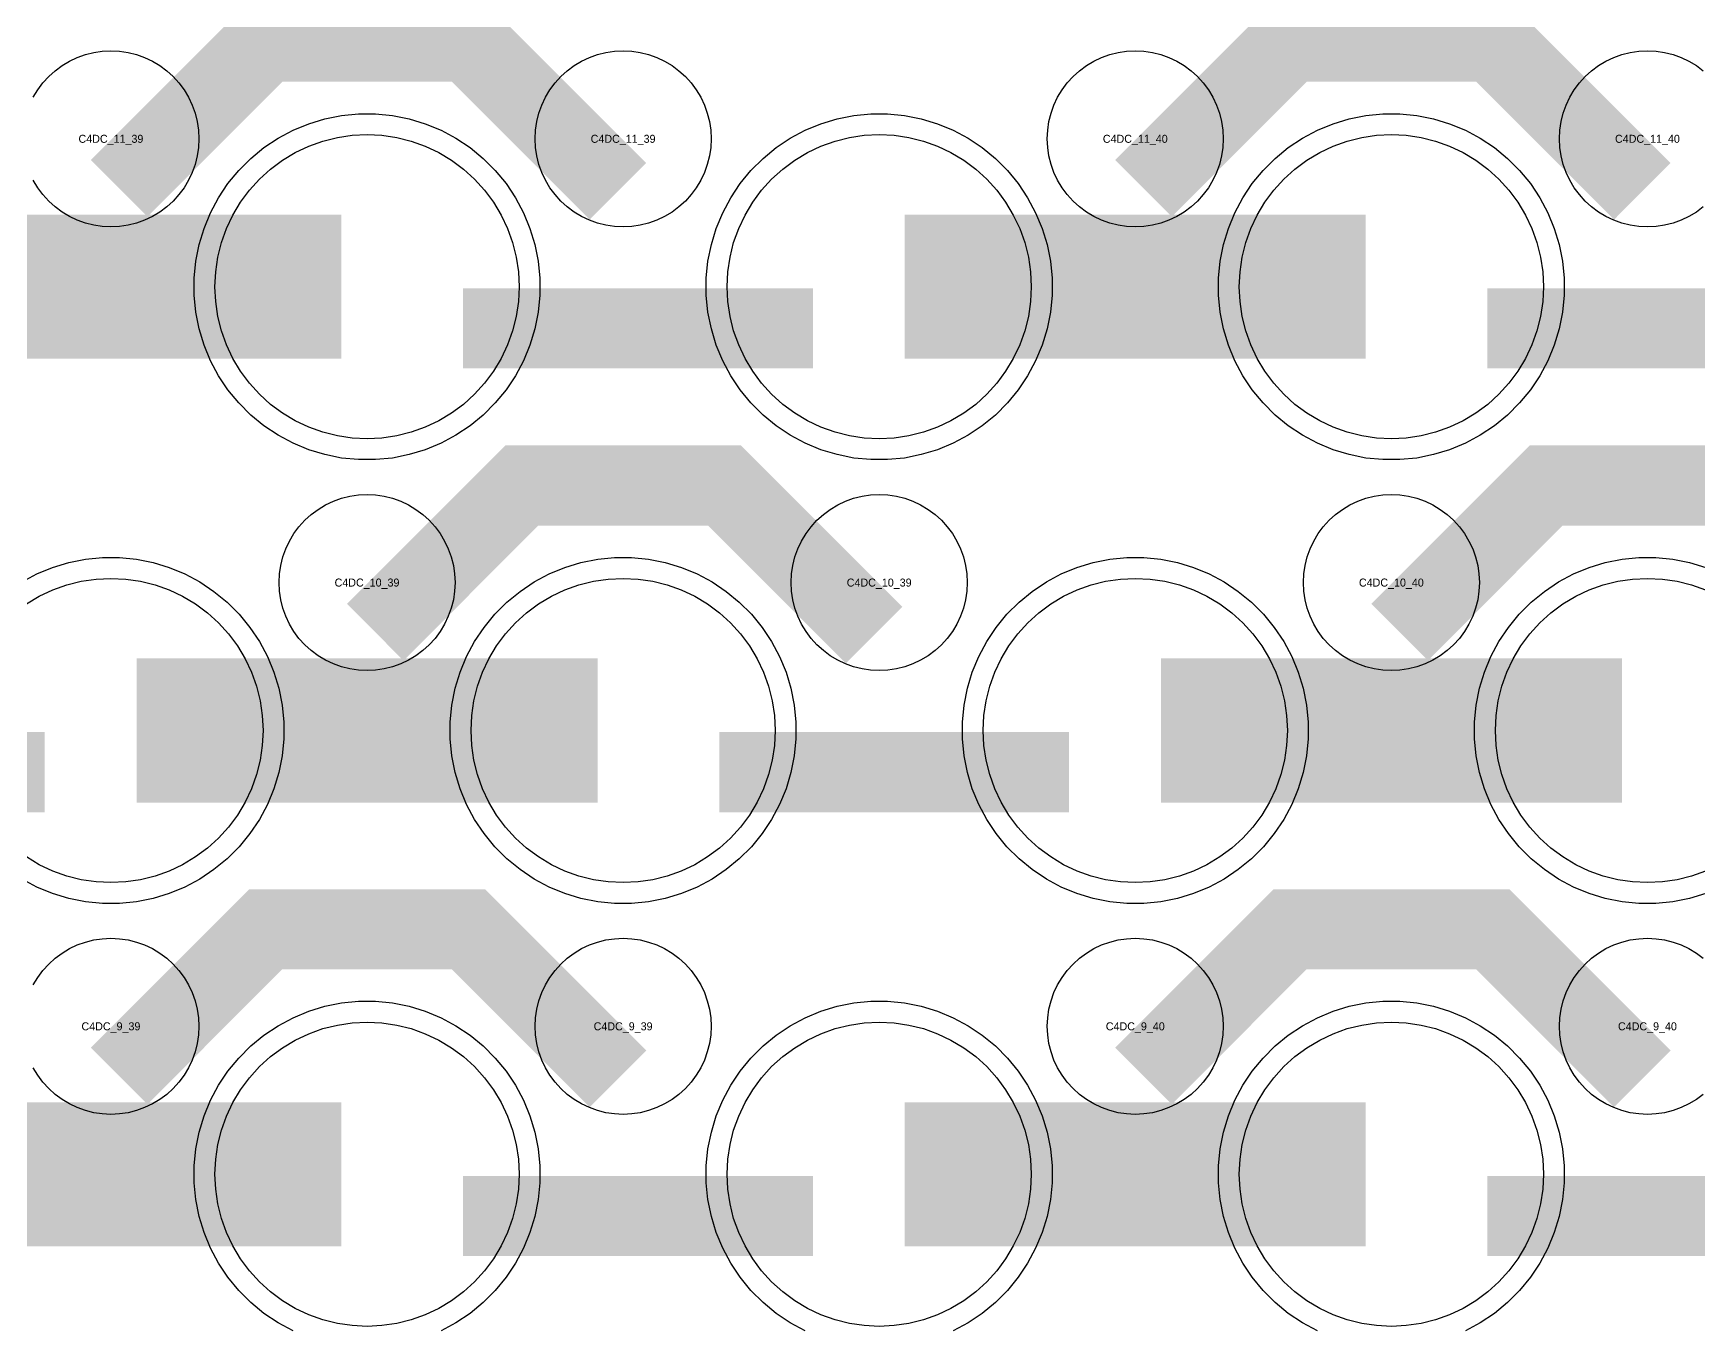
# Model space of a CAD drawing. Extents: x -11880 to 11880, y -14992 to 14992.
# Drawn here: x 456 to 976, y -13641 to -13236 of the extents above; entities that cross this region are included whole.
import ezdxf
from ezdxf.enums import TextEntityAlignment as Align

# ---------------------------------------------------------------- set-up
doc = ezdxf.new("R2010")
doc.units = 0
doc.header["$MEASUREMENT"] = 0
for name, color, linetype in [('GDS_775_DT_237', 138, 'CONTINUOUS'), ('RDL1_FS', 34, 'CONTINUOUS'), ('RDL_BS', 160, 'CONTINUOUS')]:
    doc.layers.add(name, color=color, linetype=linetype)

msp = doc.modelspace()

# ---------------------------------------------------------------- linework, layer by layer
at = {"layer": 'RDL1_FS'}
for points in [[(560, -13362.869), (555.343, -13362.64), (550.732, -13361.956), (546.209, -13360.824), (541.819, -13359.252), (537.605, -13357.26), (533.605, -13354.862), (529.86, -13352.084), (526.406, -13348.954), (523.276, -13345.5), (520.498, -13341.755), (518.1, -13337.755), (516.108, -13333.541), (514.536, -13329.151), (513.404, -13324.628), (512.72, -13320.017), (512.491, -13315.36), (512.72, -13310.703), (513.404, -13306.092), (514.536, -13301.569), (516.108, -13297.179), (518.1, -13292.965), (520.498, -13288.965), (523.276, -13285.22), (526.406, -13281.766), (529.86, -13278.636), (533.605, -13275.858), (537.605, -13273.46), (541.819, -13271.468), (546.209, -13269.896), (550.732, -13268.764), (555.343, -13268.08), (560, -13267.851), (564.657, -13268.08), (569.268, -13268.764), (573.791, -13269.896), (578.181, -13271.468), (582.395, -13273.46), (586.395, -13275.858), (590.14, -13278.636), (593.594, -13281.766), (596.724, -13285.22), (599.502, -13288.965), (601.9, -13292.965), (603.892, -13297.179), (605.464, -13301.569), (606.596, -13306.092), (607.28, -13310.703), (607.509, -13315.36), (607.28, -13320.017), (606.596, -13324.628), (605.464, -13329.151), (603.892, -13333.541), (601.9, -13337.755), (599.502, -13341.755), (596.724, -13345.5), (593.594, -13348.954), (590.14, -13352.084), (586.395, -13354.862), (582.395, -13357.26), (578.181, -13359.252), (573.791, -13360.824), (569.268, -13361.956), (564.657, -13362.64)], [(720, -13362.869), (715.343, -13362.64), (710.732, -13361.956), (706.209, -13360.824), (701.819, -13359.252), (697.605, -13357.26), (693.605, -13354.862), (689.86, -13352.084), (686.406, -13348.954), (683.276, -13345.5), (680.498, -13341.755), (678.1, -13337.755), (676.108, -13333.541), (674.536, -13329.151), (673.404, -13324.628), (672.72, -13320.017), (672.491, -13315.36), (672.72, -13310.703), (673.404, -13306.092), (674.536, -13301.569), (676.108, -13297.179), (678.1, -13292.965), (680.498, -13288.965), (683.276, -13285.22), (686.406, -13281.766), (689.86, -13278.636), (693.605, -13275.858), (697.605, -13273.46), (701.819, -13271.468), (706.209, -13269.896), (710.732, -13268.764), (715.343, -13268.08), (720, -13267.851), (724.657, -13268.08), (729.268, -13268.764), (733.791, -13269.896), (738.181, -13271.468), (742.395, -13273.46), (746.395, -13275.858), (750.14, -13278.636), (753.594, -13281.766), (756.724, -13285.22), (759.502, -13288.965), (761.9, -13292.965), (763.892, -13297.179), (765.464, -13301.569), (766.596, -13306.092), (767.28, -13310.703), (767.509, -13315.36), (767.28, -13320.017), (766.596, -13324.628), (765.464, -13329.151), (763.892, -13333.541), (761.9, -13337.755), (759.502, -13341.755), (756.724, -13345.5), (753.594, -13348.954), (750.14, -13352.084), (746.395, -13354.862), (742.395, -13357.26), (738.181, -13359.252), (733.791, -13360.824), (729.268, -13361.956), (724.657, -13362.64)], [(880, -13362.869), (875.343, -13362.64), (870.732, -13361.956), (866.209, -13360.824), (861.819, -13359.252), (857.605, -13357.26), (853.605, -13354.862), (849.86, -13352.084), (846.406, -13348.954), (843.276, -13345.5), (840.498, -13341.755), (838.1, -13337.755), (836.108, -13333.541), (834.536, -13329.151), (833.404, -13324.628), (832.72, -13320.017), (832.491, -13315.36), (832.72, -13310.703), (833.404, -13306.092), (834.536, -13301.569), (836.108, -13297.179), (838.1, -13292.965), (840.498, -13288.965), (843.276, -13285.22), (846.406, -13281.766), (849.86, -13278.636), (853.605, -13275.858), (857.605, -13273.46), (861.819, -13271.468), (866.209, -13269.896), (870.732, -13268.764), (875.343, -13268.08), (880, -13267.851), (884.657, -13268.08), (889.268, -13268.764), (893.791, -13269.896), (898.181, -13271.468), (902.395, -13273.46), (906.395, -13275.858), (910.14, -13278.636), (913.594, -13281.766), (916.724, -13285.22), (919.502, -13288.965), (921.9, -13292.965), (923.892, -13297.179), (925.464, -13301.569), (926.596, -13306.092), (927.28, -13310.703), (927.509, -13315.36), (927.28, -13320.017), (926.596, -13324.628), (925.464, -13329.151), (923.892, -13333.541), (921.9, -13337.755), (919.502, -13341.755), (916.724, -13345.5), (913.594, -13348.954), (910.14, -13352.084), (906.395, -13354.862), (902.395, -13357.26), (898.181, -13359.252), (893.791, -13360.824), (889.268, -13361.956), (884.657, -13362.64)], [(640, -13501.434), (635.343, -13501.205), (630.732, -13500.521), (626.209, -13499.389), (621.819, -13497.817), (617.605, -13495.825), (613.605, -13493.427), (609.86, -13490.649), (606.406, -13487.519), (603.276, -13484.065), (600.498, -13480.32), (598.1, -13476.32), (596.108, -13472.106), (594.536, -13467.716), (593.404, -13463.193), (592.72, -13458.582), (592.491, -13453.925), (592.72, -13449.268), (593.404, -13444.657), (594.536, -13440.134), (596.108, -13435.744), (598.1, -13431.53), (600.498, -13427.53), (603.276, -13423.785), (606.406, -13420.331), (609.86, -13417.201), (613.605, -13414.423), (617.605, -13412.025), (621.819, -13410.033), (626.209, -13408.461), (630.732, -13407.329), (635.343, -13406.645), (640, -13406.416), (644.657, -13406.645), (649.268, -13407.329), (653.791, -13408.461), (658.181, -13410.033), (662.395, -13412.025), (666.395, -13414.423), (670.14, -13417.201), (673.594, -13420.331), (676.724, -13423.785), (679.502, -13427.53), (681.9, -13431.53), (683.892, -13435.744), (685.464, -13440.134), (686.596, -13444.657), (687.28, -13449.268), (687.509, -13453.925), (687.28, -13458.582), (686.596, -13463.193), (685.464, -13467.716), (683.892, -13472.106), (681.9, -13476.32), (679.502, -13480.32), (676.724, -13484.065), (673.594, -13487.519), (670.14, -13490.649), (666.395, -13493.427), (662.395, -13495.825), (658.181, -13497.817), (653.791, -13499.389), (649.268, -13500.521), (644.657, -13501.205)], [(800, -13501.434), (795.343, -13501.205), (790.732, -13500.521), (786.209, -13499.389), (781.819, -13497.817), (777.605, -13495.825), (773.605, -13493.427), (769.86, -13490.649), (766.406, -13487.519), (763.276, -13484.065), (760.498, -13480.32), (758.1, -13476.32), (756.108, -13472.106), (754.536, -13467.716), (753.404, -13463.193), (752.72, -13458.582), (752.491, -13453.925), (752.72, -13449.268), (753.404, -13444.657), (754.536, -13440.134), (756.108, -13435.744), (758.1, -13431.53), (760.498, -13427.53), (763.276, -13423.785), (766.406, -13420.331), (769.86, -13417.201), (773.605, -13414.423), (777.605, -13412.025), (781.819, -13410.033), (786.209, -13408.461), (790.732, -13407.329), (795.343, -13406.645), (800, -13406.416), (804.657, -13406.645), (809.268, -13407.329), (813.791, -13408.461), (818.181, -13410.033), (822.395, -13412.025), (826.395, -13414.423), (830.14, -13417.201), (833.594, -13420.331), (836.724, -13423.785), (839.502, -13427.53), (841.9, -13431.53), (843.892, -13435.744), (845.464, -13440.134), (846.596, -13444.657), (847.28, -13449.268), (847.509, -13453.925), (847.28, -13458.582), (846.596, -13463.193), (845.464, -13467.716), (843.892, -13472.106), (841.9, -13476.32), (839.502, -13480.32), (836.724, -13484.065), (833.594, -13487.519), (830.14, -13490.649), (826.395, -13493.427), (822.395, -13495.825), (818.181, -13497.817), (813.791, -13499.389), (809.268, -13500.521), (804.657, -13501.205)]]:
    msp.add_lwpolyline(points, close=True, dxfattribs=at)
for points in [[(408.002, -13315.36, 45, 45, 0), (480.002, -13315.36, 45, 45, 0)], [(480.002, -13315.36, 45, 45, 0), (552.002, -13315.36, 45, 45, 0)], [(728.002, -13315.36, 45, 45, 0), (800.002, -13315.36, 45, 45, 0)], [(800.002, -13315.36, 45, 45, 0), (872.002, -13315.36, 45, 45, 0)], [(488.002, -13453.925, 45, 45, 0), (560.002, -13453.925, 45, 45, 0)], [(560.002, -13453.925, 45, 45, 0), (632.002, -13453.925, 45, 45, 0)], [(808.002, -13453.925, 45, 45, 0), (880.002, -13453.925, 45, 45, 0)], [(880.002, -13453.925, 45, 45, 0), (952.002, -13453.925, 45, 45, 0)]]:
    msp.add_lwpolyline(points, format="xyseb", dxfattribs=at)
for points in [[(453.605, -13414.423), (457.605, -13412.025), (461.819, -13410.033), (466.209, -13408.461), (470.732, -13407.329), (475.343, -13406.645), (480, -13406.416), (484.657, -13406.645), (489.268, -13407.329), (493.791, -13408.461), (498.181, -13410.033), (502.395, -13412.025), (506.395, -13414.423), (510.14, -13417.201), (513.594, -13420.331), (516.724, -13423.785), (519.502, -13427.53), (521.9, -13431.53), (523.892, -13435.744), (525.464, -13440.134), (526.596, -13444.657), (527.28, -13449.268), (527.509, -13453.925), (527.28, -13458.582), (526.596, -13463.193), (525.464, -13467.716), (523.892, -13472.106), (521.9, -13476.32), (519.502, -13480.32), (516.724, -13484.065), (513.594, -13487.519), (510.14, -13490.649), (506.395, -13493.427), (502.395, -13495.825), (498.181, -13497.817), (493.791, -13499.389), (489.268, -13500.521), (484.657, -13501.205), (480, -13501.434), (475.343, -13501.205), (470.732, -13500.521), (466.209, -13499.389), (461.819, -13497.817), (457.605, -13495.825), (453.605, -13493.427)], [(978.181, -13497.817), (973.791, -13499.389), (969.268, -13500.521), (964.657, -13501.205), (960, -13501.434), (955.343, -13501.205), (950.732, -13500.521), (946.209, -13499.389), (941.819, -13497.817), (937.605, -13495.825), (933.605, -13493.427), (929.86, -13490.649), (926.406, -13487.519), (923.276, -13484.065), (920.498, -13480.32), (918.1, -13476.32), (916.108, -13472.106), (914.536, -13467.716), (913.404, -13463.193), (912.72, -13458.582), (912.491, -13453.925), (912.72, -13449.268), (913.404, -13444.657), (914.536, -13440.134), (916.108, -13435.744), (918.1, -13431.53), (920.498, -13427.53), (923.276, -13423.785), (926.406, -13420.331), (929.86, -13417.201), (933.605, -13414.423), (937.605, -13412.025), (941.819, -13410.033), (946.209, -13408.461), (950.732, -13407.329), (955.343, -13406.645), (960, -13406.416), (964.657, -13406.645), (969.268, -13407.329), (973.791, -13408.461), (978.181, -13410.033)]]:
    msp.add_lwpolyline(points, dxfattribs=at)
at = {"layer": 'RDL1_FS', "color": 241, "true_color": 0xf7abae}
for points in [[(560, -13639.994), (555.343, -13639.765), (550.732, -13639.081), (546.209, -13637.949), (541.819, -13636.377), (537.605, -13634.385), (533.605, -13631.987), (529.86, -13629.209), (526.406, -13626.079), (523.276, -13622.625), (520.498, -13618.88), (518.1, -13614.88), (516.108, -13610.666), (514.536, -13606.276), (513.404, -13601.753), (512.72, -13597.142), (512.491, -13592.485), (512.72, -13587.828), (513.404, -13583.217), (514.536, -13578.694), (516.108, -13574.304), (518.1, -13570.09), (520.498, -13566.09), (523.276, -13562.345), (526.406, -13558.891), (529.86, -13555.761), (533.605, -13552.983), (537.605, -13550.585), (541.819, -13548.593), (546.209, -13547.021), (550.732, -13545.889), (555.343, -13545.205), (560, -13544.976), (564.657, -13545.205), (569.268, -13545.889), (573.791, -13547.021), (578.181, -13548.593), (582.395, -13550.585), (586.395, -13552.983), (590.14, -13555.761), (593.594, -13558.891), (596.724, -13562.345), (599.502, -13566.09), (601.9, -13570.09), (603.892, -13574.304), (605.464, -13578.694), (606.596, -13583.217), (607.28, -13587.828), (607.509, -13592.485), (607.28, -13597.142), (606.596, -13601.753), (605.464, -13606.276), (603.892, -13610.666), (601.9, -13614.88), (599.502, -13618.88), (596.724, -13622.625), (593.594, -13626.079), (590.14, -13629.209), (586.395, -13631.987), (582.395, -13634.385), (578.181, -13636.377), (573.791, -13637.949), (569.268, -13639.081), (564.657, -13639.765)], [(720, -13639.994), (715.343, -13639.765), (710.732, -13639.081), (706.209, -13637.949), (701.819, -13636.377), (697.605, -13634.385), (693.605, -13631.987), (689.86, -13629.209), (686.406, -13626.079), (683.276, -13622.625), (680.498, -13618.88), (678.1, -13614.88), (676.108, -13610.666), (674.536, -13606.276), (673.404, -13601.753), (672.72, -13597.142), (672.491, -13592.485), (672.72, -13587.828), (673.404, -13583.217), (674.536, -13578.694), (676.108, -13574.304), (678.1, -13570.09), (680.498, -13566.09), (683.276, -13562.345), (686.406, -13558.891), (689.86, -13555.761), (693.605, -13552.983), (697.605, -13550.585), (701.819, -13548.593), (706.209, -13547.021), (710.732, -13545.889), (715.343, -13545.205), (720, -13544.976), (724.657, -13545.205), (729.268, -13545.889), (733.791, -13547.021), (738.181, -13548.593), (742.395, -13550.585), (746.395, -13552.983), (750.14, -13555.761), (753.594, -13558.891), (756.724, -13562.345), (759.502, -13566.09), (761.9, -13570.09), (763.892, -13574.304), (765.464, -13578.694), (766.596, -13583.217), (767.28, -13587.828), (767.509, -13592.485), (767.28, -13597.142), (766.596, -13601.753), (765.464, -13606.276), (763.892, -13610.666), (761.9, -13614.88), (759.502, -13618.88), (756.724, -13622.625), (753.594, -13626.079), (750.14, -13629.209), (746.395, -13631.987), (742.395, -13634.385), (738.181, -13636.377), (733.791, -13637.949), (729.268, -13639.081), (724.657, -13639.765)], [(880, -13639.994), (875.343, -13639.765), (870.732, -13639.081), (866.209, -13637.949), (861.819, -13636.377), (857.605, -13634.385), (853.605, -13631.987), (849.86, -13629.209), (846.406, -13626.079), (843.276, -13622.625), (840.498, -13618.88), (838.1, -13614.88), (836.108, -13610.666), (834.536, -13606.276), (833.404, -13601.753), (832.72, -13597.142), (832.491, -13592.485), (832.72, -13587.828), (833.404, -13583.217), (834.536, -13578.694), (836.108, -13574.304), (838.1, -13570.09), (840.498, -13566.09), (843.276, -13562.345), (846.406, -13558.891), (849.86, -13555.761), (853.605, -13552.983), (857.605, -13550.585), (861.819, -13548.593), (866.209, -13547.021), (870.732, -13545.889), (875.343, -13545.205), (880, -13544.976), (884.657, -13545.205), (889.268, -13545.889), (893.791, -13547.021), (898.181, -13548.593), (902.395, -13550.585), (906.395, -13552.983), (910.14, -13555.761), (913.594, -13558.891), (916.724, -13562.345), (919.502, -13566.09), (921.9, -13570.09), (923.892, -13574.304), (925.464, -13578.694), (926.596, -13583.217), (927.28, -13587.828), (927.509, -13592.485), (927.28, -13597.142), (926.596, -13601.753), (925.464, -13606.276), (923.892, -13610.666), (921.9, -13614.88), (919.502, -13618.88), (916.724, -13622.625), (913.594, -13626.079), (910.14, -13629.209), (906.395, -13631.987), (902.395, -13634.385), (898.181, -13636.377), (893.791, -13637.949), (889.268, -13639.081), (884.657, -13639.765)]]:
    msp.add_lwpolyline(points, close=True, dxfattribs=at)
for points in [[(408.002, -13592.485, 45, 45, 0), (480.002, -13592.485, 45, 45, 0)], [(480.002, -13592.485, 45, 45, 0), (552.002, -13592.485, 45, 45, 0)], [(728.002, -13592.485, 45, 45, 0), (800.002, -13592.485, 45, 45, 0)], [(800.002, -13592.485, 45, 45, 0), (872.002, -13592.485, 45, 45, 0)]]:
    msp.add_lwpolyline(points, format="xyseb", dxfattribs=at)
at = {"layer": 'RDL_BS'}
for points in [[(482.562, -13284.674, 25, 25, 0), (528.377, -13238.859, 25, 25, 0), (561.93, -13238.859, 25, 25, 0)], [(638.401, -13285.573, 25, 25, 0), (591.687, -13238.859, 25, 25, 0), (561.929, -13238.859, 25, 25, 0)], [(802.562, -13284.674, 25, 25, 0), (848.377, -13238.859, 25, 25, 0), (881.93, -13238.859, 25, 25, 0)], [(958.401, -13285.573, 25, 25, 0), (911.687, -13238.859, 25, 25, 0), (881.929, -13238.859, 25, 25, 0)], [(590.016, -13328.373, 25, 25, 0), (699.281, -13328.373, 25, 25, 0)], [(910.016, -13328.373, 25, 25, 0), (1019.281, -13328.373, 25, 25, 0)], [(562.562, -13423.239, 25, 25, 0), (608.377, -13377.424, 25, 25, 0), (641.93, -13377.424, 25, 25, 0)], [(718.401, -13424.138, 25, 25, 0), (671.687, -13377.424, 25, 25, 0), (641.929, -13377.424, 25, 25, 0)], [(882.562, -13423.239, 25, 25, 0), (928.377, -13377.424, 25, 25, 0), (961.93, -13377.424, 25, 25, 0)], [(1038.401, -13424.138, 25, 25, 0), (991.687, -13377.424, 25, 25, 0), (961.929, -13377.424, 25, 25, 0)], [(350.016, -13466.938, 25, 25, 0), (459.281, -13466.938, 25, 25, 0)], [(670.016, -13466.938, 25, 25, 0), (779.281, -13466.938, 25, 25, 0)], [(482.562, -13561.799, 25, 25, 0), (528.377, -13515.984, 25, 25, 0), (561.93, -13515.984, 25, 25, 0)], [(638.401, -13562.698, 25, 25, 0), (591.687, -13515.984, 25, 25, 0), (561.929, -13515.984, 25, 25, 0)], [(802.562, -13561.799, 25, 25, 0), (848.377, -13515.984, 25, 25, 0), (881.93, -13515.984, 25, 25, 0)], [(958.401, -13562.698, 25, 25, 0), (911.687, -13515.984, 25, 25, 0), (881.929, -13515.984, 25, 25, 0)]]:
    msp.add_lwpolyline(points, format="xyseb", dxfattribs=at)
for points in [[(455.75, -13256.216), (457.143, -13253.892), (458.746, -13251.729), (460.558, -13249.73), (462.557, -13247.918), (464.72, -13246.315), (467.044, -13244.922), (469.481, -13243.77), (472.016, -13242.863), (474.635, -13242.206), (477.307, -13241.81), (480, -13241.678), (482.693, -13241.81), (485.365, -13242.206), (487.984, -13242.863), (490.519, -13243.77), (492.956, -13244.922), (495.28, -13246.315), (497.443, -13247.918), (499.442, -13249.73), (501.254, -13251.729), (502.857, -13253.892), (504.25, -13256.216), (505.402, -13258.653), (506.309, -13261.188), (506.966, -13263.807), (507.362, -13266.479), (507.494, -13269.172), (507.362, -13271.865), (506.966, -13274.537), (506.309, -13277.156), (505.402, -13279.691), (504.25, -13282.128), (502.857, -13284.452), (501.254, -13286.615), (499.442, -13288.614), (497.443, -13290.426), (495.28, -13292.029), (492.956, -13293.422), (490.519, -13294.574), (487.984, -13295.481), (485.365, -13296.138), (482.693, -13296.534), (480, -13296.666), (477.307, -13296.534), (474.635, -13296.138), (472.016, -13295.481), (469.481, -13294.574), (467.044, -13293.422), (464.72, -13292.029), (462.557, -13290.426), (460.558, -13288.614), (458.746, -13286.615), (457.143, -13284.452), (455.75, -13282.128)], [(977.443, -13290.426), (975.28, -13292.029), (972.956, -13293.422), (970.519, -13294.574), (967.984, -13295.481), (965.365, -13296.138), (962.693, -13296.534), (960, -13296.666), (957.307, -13296.534), (954.635, -13296.138), (952.016, -13295.481), (949.481, -13294.574), (947.044, -13293.422), (944.72, -13292.029), (942.557, -13290.426), (940.558, -13288.614), (938.746, -13286.615), (937.143, -13284.452), (935.75, -13282.128), (934.598, -13279.691), (933.691, -13277.156), (933.034, -13274.537), (932.638, -13271.865), (932.506, -13269.172), (932.638, -13266.479), (933.034, -13263.807), (933.691, -13261.188), (934.598, -13258.653), (935.75, -13256.216), (937.143, -13253.892), (938.746, -13251.729), (940.558, -13249.73), (942.557, -13247.918), (944.72, -13246.315), (947.044, -13244.922), (949.481, -13243.77), (952.016, -13242.863), (954.635, -13242.206), (957.307, -13241.81), (960, -13241.678), (962.693, -13241.81), (965.365, -13242.206), (967.984, -13242.863), (970.519, -13243.77), (972.956, -13244.922), (975.28, -13246.315), (977.443, -13247.918)], [(452.223, -13407.542), (456.885, -13405.05), (461.795, -13403.019), (466.835, -13401.488), (472.062, -13400.442), (477.356, -13399.925), (482.644, -13399.925), (487.938, -13400.442), (493.165, -13401.488), (498.205, -13403.019), (503.115, -13405.05), (507.777, -13407.542), (512.191, -13410.489), (516.292, -13413.851), (520.074, -13417.633), (523.436, -13421.734), (526.383, -13426.148), (528.875, -13430.81), (530.906, -13435.72), (532.437, -13440.76), (533.483, -13445.987), (534, -13451.281), (534, -13456.569), (533.483, -13461.863), (532.437, -13467.09), (530.906, -13472.13), (528.875, -13477.04), (526.383, -13481.702), (523.436, -13486.116), (520.074, -13490.217), (516.292, -13493.999), (512.191, -13497.361), (507.777, -13500.308), (503.115, -13502.8), (498.205, -13504.831), (493.165, -13506.362), (487.938, -13507.408), (482.644, -13507.925), (477.356, -13507.925), (472.062, -13507.408), (466.835, -13506.362), (461.795, -13504.831), (456.885, -13502.8), (452.223, -13500.308)], [(978.205, -13504.831), (973.165, -13506.362), (967.938, -13507.408), (962.644, -13507.925), (957.356, -13507.925), (952.062, -13507.408), (946.835, -13506.362), (941.795, -13504.831), (936.885, -13502.8), (932.223, -13500.308), (927.809, -13497.361), (923.708, -13493.999), (919.926, -13490.217), (916.564, -13486.116), (913.617, -13481.702), (911.125, -13477.04), (909.094, -13472.13), (907.563, -13467.09), (906.517, -13461.863), (906, -13456.569), (906, -13451.281), (906.517, -13445.987), (907.563, -13440.76), (909.094, -13435.72), (911.125, -13430.81), (913.617, -13426.148), (916.564, -13421.734), (919.926, -13417.633), (923.708, -13413.851), (927.809, -13410.489), (932.223, -13407.542), (936.885, -13405.05), (941.795, -13403.019), (946.835, -13401.488), (952.062, -13400.442), (957.356, -13399.925), (962.644, -13399.925), (967.938, -13400.442), (973.165, -13401.488), (978.205, -13403.019)], [(455.75, -13533.341), (457.143, -13531.017), (458.746, -13528.854), (460.558, -13526.855), (462.557, -13525.043), (464.72, -13523.44), (467.044, -13522.047), (469.481, -13520.895), (472.016, -13519.988), (474.635, -13519.331), (477.307, -13518.935), (480, -13518.803), (482.693, -13518.935), (485.365, -13519.331), (487.984, -13519.988), (490.519, -13520.895), (492.956, -13522.047), (495.28, -13523.44), (497.443, -13525.043), (499.442, -13526.855), (501.254, -13528.854), (502.857, -13531.017), (504.25, -13533.341), (505.402, -13535.778), (506.309, -13538.313), (506.966, -13540.932), (507.362, -13543.604), (507.494, -13546.297), (507.362, -13548.99), (506.966, -13551.662), (506.309, -13554.281), (505.402, -13556.816), (504.25, -13559.253), (502.857, -13561.577), (501.254, -13563.74), (499.442, -13565.739), (497.443, -13567.551), (495.28, -13569.154), (492.956, -13570.547), (490.519, -13571.699), (487.984, -13572.606), (485.365, -13573.263), (482.693, -13573.659), (480, -13573.791), (477.307, -13573.659), (474.635, -13573.263), (472.016, -13572.606), (469.481, -13571.699), (467.044, -13570.547), (464.72, -13569.154), (462.557, -13567.551), (460.558, -13565.739), (458.746, -13563.74), (457.143, -13561.577), (455.75, -13559.253)], [(977.443, -13567.551), (975.28, -13569.154), (972.956, -13570.547), (970.519, -13571.699), (967.984, -13572.606), (965.365, -13573.263), (962.693, -13573.659), (960, -13573.791), (957.307, -13573.659), (954.635, -13573.263), (952.016, -13572.606), (949.481, -13571.699), (947.044, -13570.547), (944.72, -13569.154), (942.557, -13567.551), (940.558, -13565.739), (938.746, -13563.74), (937.143, -13561.577), (935.75, -13559.253), (934.598, -13556.816), (933.691, -13554.281), (933.034, -13551.662), (932.638, -13548.99), (932.506, -13546.297), (932.638, -13543.604), (933.034, -13540.932), (933.691, -13538.313), (934.598, -13535.778), (935.75, -13533.341), (937.143, -13531.017), (938.746, -13528.854), (940.558, -13526.855), (942.557, -13525.043), (944.72, -13523.44), (947.044, -13522.047), (949.481, -13520.895), (952.016, -13519.988), (954.635, -13519.331), (957.307, -13518.935), (960, -13518.803), (962.693, -13518.935), (965.365, -13519.331), (967.984, -13519.988), (970.519, -13520.895), (972.956, -13522.047), (975.28, -13523.44), (977.443, -13525.043)]]:
    msp.add_lwpolyline(points, dxfattribs=at)
for points in [[(640, -13296.666), (637.307, -13296.534), (634.635, -13296.138), (632.016, -13295.481), (629.481, -13294.574), (627.044, -13293.422), (624.72, -13292.029), (622.557, -13290.426), (620.558, -13288.614), (618.746, -13286.615), (617.143, -13284.452), (615.75, -13282.128), (614.598, -13279.691), (613.691, -13277.156), (613.034, -13274.537), (612.638, -13271.865), (612.506, -13269.172), (612.638, -13266.479), (613.034, -13263.807), (613.691, -13261.188), (614.598, -13258.653), (615.75, -13256.216), (617.143, -13253.892), (618.746, -13251.729), (620.558, -13249.73), (622.557, -13247.918), (624.72, -13246.315), (627.044, -13244.922), (629.481, -13243.77), (632.016, -13242.863), (634.635, -13242.206), (637.307, -13241.81), (640, -13241.678), (642.693, -13241.81), (645.365, -13242.206), (647.984, -13242.863), (650.519, -13243.77), (652.956, -13244.922), (655.28, -13246.315), (657.443, -13247.918), (659.442, -13249.73), (661.254, -13251.729), (662.857, -13253.892), (664.25, -13256.216), (665.402, -13258.653), (666.309, -13261.188), (666.966, -13263.807), (667.362, -13266.479), (667.494, -13269.172), (667.362, -13271.865), (666.966, -13274.537), (666.309, -13277.156), (665.402, -13279.691), (664.25, -13282.128), (662.857, -13284.452), (661.254, -13286.615), (659.442, -13288.614), (657.443, -13290.426), (655.28, -13292.029), (652.956, -13293.422), (650.519, -13294.574), (647.984, -13295.481), (645.365, -13296.138), (642.693, -13296.534)], [(800, -13296.666), (797.307, -13296.534), (794.635, -13296.138), (792.016, -13295.481), (789.481, -13294.574), (787.044, -13293.422), (784.72, -13292.029), (782.557, -13290.426), (780.558, -13288.614), (778.746, -13286.615), (777.143, -13284.452), (775.75, -13282.128), (774.598, -13279.691), (773.691, -13277.156), (773.034, -13274.537), (772.638, -13271.865), (772.506, -13269.172), (772.638, -13266.479), (773.034, -13263.807), (773.691, -13261.188), (774.598, -13258.653), (775.75, -13256.216), (777.143, -13253.892), (778.746, -13251.729), (780.558, -13249.73), (782.557, -13247.918), (784.72, -13246.315), (787.044, -13244.922), (789.481, -13243.77), (792.016, -13242.863), (794.635, -13242.206), (797.307, -13241.81), (800, -13241.678), (802.693, -13241.81), (805.365, -13242.206), (807.984, -13242.863), (810.519, -13243.77), (812.956, -13244.922), (815.28, -13246.315), (817.443, -13247.918), (819.442, -13249.73), (821.254, -13251.729), (822.857, -13253.892), (824.25, -13256.216), (825.402, -13258.653), (826.309, -13261.188), (826.966, -13263.807), (827.362, -13266.479), (827.494, -13269.172), (827.362, -13271.865), (826.966, -13274.537), (826.309, -13277.156), (825.402, -13279.691), (824.25, -13282.128), (822.857, -13284.452), (821.254, -13286.615), (819.442, -13288.614), (817.443, -13290.426), (815.28, -13292.029), (812.956, -13293.422), (810.519, -13294.574), (807.984, -13295.481), (805.365, -13296.138), (802.693, -13296.534)], [(557.356, -13369.36), (552.062, -13368.843), (546.835, -13367.797), (541.795, -13366.266), (536.885, -13364.235), (532.223, -13361.743), (527.809, -13358.796), (523.708, -13355.434), (519.926, -13351.652), (516.564, -13347.551), (513.617, -13343.137), (511.125, -13338.475), (509.094, -13333.565), (507.563, -13328.525), (506.517, -13323.298), (506, -13318.004), (506, -13312.716), (506.517, -13307.422), (507.563, -13302.195), (509.094, -13297.155), (511.125, -13292.245), (513.617, -13287.583), (516.564, -13283.169), (519.926, -13279.068), (523.708, -13275.286), (527.809, -13271.924), (532.223, -13268.977), (536.885, -13266.485), (541.795, -13264.454), (546.835, -13262.923), (552.062, -13261.877), (557.356, -13261.36), (562.644, -13261.36), (567.938, -13261.877), (573.165, -13262.923), (578.205, -13264.454), (583.115, -13266.485), (587.777, -13268.977), (592.191, -13271.924), (596.292, -13275.286), (600.074, -13279.068), (603.436, -13283.169), (606.383, -13287.583), (608.875, -13292.245), (610.906, -13297.155), (612.437, -13302.195), (613.483, -13307.422), (614, -13312.716), (614, -13318.004), (613.483, -13323.298), (612.437, -13328.525), (610.906, -13333.565), (608.875, -13338.475), (606.383, -13343.137), (603.436, -13347.551), (600.074, -13351.652), (596.292, -13355.434), (592.191, -13358.796), (587.777, -13361.743), (583.115, -13364.235), (578.205, -13366.266), (573.165, -13367.797), (567.938, -13368.843), (562.644, -13369.36)], [(717.356, -13369.36), (712.062, -13368.843), (706.835, -13367.797), (701.795, -13366.266), (696.885, -13364.235), (692.223, -13361.743), (687.809, -13358.796), (683.708, -13355.434), (679.926, -13351.652), (676.564, -13347.551), (673.617, -13343.137), (671.125, -13338.475), (669.094, -13333.565), (667.563, -13328.525), (666.517, -13323.298), (666, -13318.004), (666, -13312.716), (666.517, -13307.422), (667.563, -13302.195), (669.094, -13297.155), (671.125, -13292.245), (673.617, -13287.583), (676.564, -13283.169), (679.926, -13279.068), (683.708, -13275.286), (687.809, -13271.924), (692.223, -13268.977), (696.885, -13266.485), (701.795, -13264.454), (706.835, -13262.923), (712.062, -13261.877), (717.356, -13261.36), (722.644, -13261.36), (727.938, -13261.877), (733.165, -13262.923), (738.205, -13264.454), (743.115, -13266.485), (747.777, -13268.977), (752.191, -13271.924), (756.292, -13275.286), (760.074, -13279.068), (763.436, -13283.169), (766.383, -13287.583), (768.875, -13292.245), (770.906, -13297.155), (772.437, -13302.195), (773.483, -13307.422), (774, -13312.716), (774, -13318.004), (773.483, -13323.298), (772.437, -13328.525), (770.906, -13333.565), (768.875, -13338.475), (766.383, -13343.137), (763.436, -13347.551), (760.074, -13351.652), (756.292, -13355.434), (752.191, -13358.796), (747.777, -13361.743), (743.115, -13364.235), (738.205, -13366.266), (733.165, -13367.797), (727.938, -13368.843), (722.644, -13369.36)], [(877.356, -13369.36), (872.062, -13368.843), (866.835, -13367.797), (861.795, -13366.266), (856.885, -13364.235), (852.223, -13361.743), (847.809, -13358.796), (843.708, -13355.434), (839.926, -13351.652), (836.564, -13347.551), (833.617, -13343.137), (831.125, -13338.475), (829.094, -13333.565), (827.563, -13328.525), (826.517, -13323.298), (826, -13318.004), (826, -13312.716), (826.517, -13307.422), (827.563, -13302.195), (829.094, -13297.155), (831.125, -13292.245), (833.617, -13287.583), (836.564, -13283.169), (839.926, -13279.068), (843.708, -13275.286), (847.809, -13271.924), (852.223, -13268.977), (856.885, -13266.485), (861.795, -13264.454), (866.835, -13262.923), (872.062, -13261.877), (877.356, -13261.36), (882.644, -13261.36), (887.938, -13261.877), (893.165, -13262.923), (898.205, -13264.454), (903.115, -13266.485), (907.777, -13268.977), (912.191, -13271.924), (916.292, -13275.286), (920.074, -13279.068), (923.436, -13283.169), (926.383, -13287.583), (928.875, -13292.245), (930.906, -13297.155), (932.437, -13302.195), (933.483, -13307.422), (934, -13312.716), (934, -13318.004), (933.483, -13323.298), (932.437, -13328.525), (930.906, -13333.565), (928.875, -13338.475), (926.383, -13343.137), (923.436, -13347.551), (920.074, -13351.652), (916.292, -13355.434), (912.191, -13358.796), (907.777, -13361.743), (903.115, -13364.235), (898.205, -13366.266), (893.165, -13367.797), (887.938, -13368.843), (882.644, -13369.36)], [(560, -13435.231), (557.307, -13435.099), (554.635, -13434.703), (552.016, -13434.046), (549.481, -13433.139), (547.044, -13431.987), (544.72, -13430.594), (542.557, -13428.991), (540.558, -13427.179), (538.746, -13425.18), (537.143, -13423.017), (535.75, -13420.693), (534.598, -13418.256), (533.691, -13415.721), (533.034, -13413.102), (532.638, -13410.43), (532.506, -13407.737), (532.638, -13405.044), (533.034, -13402.372), (533.691, -13399.753), (534.598, -13397.218), (535.75, -13394.781), (537.143, -13392.457), (538.746, -13390.294), (540.558, -13388.295), (542.557, -13386.483), (544.72, -13384.88), (547.044, -13383.487), (549.481, -13382.335), (552.016, -13381.428), (554.635, -13380.771), (557.307, -13380.375), (560, -13380.243), (562.693, -13380.375), (565.365, -13380.771), (567.984, -13381.428), (570.519, -13382.335), (572.956, -13383.487), (575.28, -13384.88), (577.443, -13386.483), (579.442, -13388.295), (581.254, -13390.294), (582.857, -13392.457), (584.25, -13394.781), (585.402, -13397.218), (586.309, -13399.753), (586.966, -13402.372), (587.362, -13405.044), (587.494, -13407.737), (587.362, -13410.43), (586.966, -13413.102), (586.309, -13415.721), (585.402, -13418.256), (584.25, -13420.693), (582.857, -13423.017), (581.254, -13425.18), (579.442, -13427.179), (577.443, -13428.991), (575.28, -13430.594), (572.956, -13431.987), (570.519, -13433.139), (567.984, -13434.046), (565.365, -13434.703), (562.693, -13435.099)], [(720, -13435.231), (717.307, -13435.099), (714.635, -13434.703), (712.016, -13434.046), (709.481, -13433.139), (707.044, -13431.987), (704.72, -13430.594), (702.557, -13428.991), (700.558, -13427.179), (698.746, -13425.18), (697.143, -13423.017), (695.75, -13420.693), (694.598, -13418.256), (693.691, -13415.721), (693.034, -13413.102), (692.638, -13410.43), (692.506, -13407.737), (692.638, -13405.044), (693.034, -13402.372), (693.691, -13399.753), (694.598, -13397.218), (695.75, -13394.781), (697.143, -13392.457), (698.746, -13390.294), (700.558, -13388.295), (702.557, -13386.483), (704.72, -13384.88), (707.044, -13383.487), (709.481, -13382.335), (712.016, -13381.428), (714.635, -13380.771), (717.307, -13380.375), (720, -13380.243), (722.693, -13380.375), (725.365, -13380.771), (727.984, -13381.428), (730.519, -13382.335), (732.956, -13383.487), (735.28, -13384.88), (737.443, -13386.483), (739.442, -13388.295), (741.254, -13390.294), (742.857, -13392.457), (744.25, -13394.781), (745.402, -13397.218), (746.309, -13399.753), (746.966, -13402.372), (747.362, -13405.044), (747.494, -13407.737), (747.362, -13410.43), (746.966, -13413.102), (746.309, -13415.721), (745.402, -13418.256), (744.25, -13420.693), (742.857, -13423.017), (741.254, -13425.18), (739.442, -13427.179), (737.443, -13428.991), (735.28, -13430.594), (732.956, -13431.987), (730.519, -13433.139), (727.984, -13434.046), (725.365, -13434.703), (722.693, -13435.099)], [(880, -13435.231), (877.307, -13435.099), (874.635, -13434.703), (872.016, -13434.046), (869.481, -13433.139), (867.044, -13431.987), (864.72, -13430.594), (862.557, -13428.991), (860.558, -13427.179), (858.746, -13425.18), (857.143, -13423.017), (855.75, -13420.693), (854.598, -13418.256), (853.691, -13415.721), (853.034, -13413.102), (852.638, -13410.43), (852.506, -13407.737), (852.638, -13405.044), (853.034, -13402.372), (853.691, -13399.753), (854.598, -13397.218), (855.75, -13394.781), (857.143, -13392.457), (858.746, -13390.294), (860.558, -13388.295), (862.557, -13386.483), (864.72, -13384.88), (867.044, -13383.487), (869.481, -13382.335), (872.016, -13381.428), (874.635, -13380.771), (877.307, -13380.375), (880, -13380.243), (882.693, -13380.375), (885.365, -13380.771), (887.984, -13381.428), (890.519, -13382.335), (892.956, -13383.487), (895.28, -13384.88), (897.443, -13386.483), (899.442, -13388.295), (901.254, -13390.294), (902.857, -13392.457), (904.25, -13394.781), (905.402, -13397.218), (906.309, -13399.753), (906.966, -13402.372), (907.362, -13405.044), (907.494, -13407.737), (907.362, -13410.43), (906.966, -13413.102), (906.309, -13415.721), (905.402, -13418.256), (904.25, -13420.693), (902.857, -13423.017), (901.254, -13425.18), (899.442, -13427.179), (897.443, -13428.991), (895.28, -13430.594), (892.956, -13431.987), (890.519, -13433.139), (887.984, -13434.046), (885.365, -13434.703), (882.693, -13435.099)], [(637.356, -13507.925), (632.062, -13507.408), (626.835, -13506.362), (621.795, -13504.831), (616.885, -13502.8), (612.223, -13500.308), (607.809, -13497.361), (603.708, -13493.999), (599.926, -13490.217), (596.564, -13486.116), (593.617, -13481.702), (591.125, -13477.04), (589.094, -13472.13), (587.563, -13467.09), (586.517, -13461.863), (586, -13456.569), (586, -13451.281), (586.517, -13445.987), (587.563, -13440.76), (589.094, -13435.72), (591.125, -13430.81), (593.617, -13426.148), (596.564, -13421.734), (599.926, -13417.633), (603.708, -13413.851), (607.809, -13410.489), (612.223, -13407.542), (616.885, -13405.05), (621.795, -13403.019), (626.835, -13401.488), (632.062, -13400.442), (637.356, -13399.925), (642.644, -13399.925), (647.938, -13400.442), (653.165, -13401.488), (658.205, -13403.019), (663.115, -13405.05), (667.777, -13407.542), (672.191, -13410.489), (676.292, -13413.851), (680.074, -13417.633), (683.436, -13421.734), (686.383, -13426.148), (688.875, -13430.81), (690.906, -13435.72), (692.437, -13440.76), (693.483, -13445.987), (694, -13451.281), (694, -13456.569), (693.483, -13461.863), (692.437, -13467.09), (690.906, -13472.13), (688.875, -13477.04), (686.383, -13481.702), (683.436, -13486.116), (680.074, -13490.217), (676.292, -13493.999), (672.191, -13497.361), (667.777, -13500.308), (663.115, -13502.8), (658.205, -13504.831), (653.165, -13506.362), (647.938, -13507.408), (642.644, -13507.925)], [(797.356, -13507.925), (792.062, -13507.408), (786.835, -13506.362), (781.795, -13504.831), (776.885, -13502.8), (772.223, -13500.308), (767.809, -13497.361), (763.708, -13493.999), (759.926, -13490.217), (756.564, -13486.116), (753.617, -13481.702), (751.125, -13477.04), (749.094, -13472.13), (747.563, -13467.09), (746.517, -13461.863), (746, -13456.569), (746, -13451.281), (746.517, -13445.987), (747.563, -13440.76), (749.094, -13435.72), (751.125, -13430.81), (753.617, -13426.148), (756.564, -13421.734), (759.926, -13417.633), (763.708, -13413.851), (767.809, -13410.489), (772.223, -13407.542), (776.885, -13405.05), (781.795, -13403.019), (786.835, -13401.488), (792.062, -13400.442), (797.356, -13399.925), (802.644, -13399.925), (807.938, -13400.442), (813.165, -13401.488), (818.205, -13403.019), (823.115, -13405.05), (827.777, -13407.542), (832.191, -13410.489), (836.292, -13413.851), (840.074, -13417.633), (843.436, -13421.734), (846.383, -13426.148), (848.875, -13430.81), (850.906, -13435.72), (852.437, -13440.76), (853.483, -13445.987), (854, -13451.281), (854, -13456.569), (853.483, -13461.863), (852.437, -13467.09), (850.906, -13472.13), (848.875, -13477.04), (846.383, -13481.702), (843.436, -13486.116), (840.074, -13490.217), (836.292, -13493.999), (832.191, -13497.361), (827.777, -13500.308), (823.115, -13502.8), (818.205, -13504.831), (813.165, -13506.362), (807.938, -13507.408), (802.644, -13507.925)], [(640, -13573.791), (637.307, -13573.659), (634.635, -13573.263), (632.016, -13572.606), (629.481, -13571.699), (627.044, -13570.547), (624.72, -13569.154), (622.557, -13567.551), (620.558, -13565.739), (618.746, -13563.74), (617.143, -13561.577), (615.75, -13559.253), (614.598, -13556.816), (613.691, -13554.281), (613.034, -13551.662), (612.638, -13548.99), (612.506, -13546.297), (612.638, -13543.604), (613.034, -13540.932), (613.691, -13538.313), (614.598, -13535.778), (615.75, -13533.341), (617.143, -13531.017), (618.746, -13528.854), (620.558, -13526.855), (622.557, -13525.043), (624.72, -13523.44), (627.044, -13522.047), (629.481, -13520.895), (632.016, -13519.988), (634.635, -13519.331), (637.307, -13518.935), (640, -13518.803), (642.693, -13518.935), (645.365, -13519.331), (647.984, -13519.988), (650.519, -13520.895), (652.956, -13522.047), (655.28, -13523.44), (657.443, -13525.043), (659.442, -13526.855), (661.254, -13528.854), (662.857, -13531.017), (664.25, -13533.341), (665.402, -13535.778), (666.309, -13538.313), (666.966, -13540.932), (667.362, -13543.604), (667.494, -13546.297), (667.362, -13548.99), (666.966, -13551.662), (666.309, -13554.281), (665.402, -13556.816), (664.25, -13559.253), (662.857, -13561.577), (661.254, -13563.74), (659.442, -13565.739), (657.443, -13567.551), (655.28, -13569.154), (652.956, -13570.547), (650.519, -13571.699), (647.984, -13572.606), (645.365, -13573.263), (642.693, -13573.659)], [(800, -13573.791), (797.307, -13573.659), (794.635, -13573.263), (792.016, -13572.606), (789.481, -13571.699), (787.044, -13570.547), (784.72, -13569.154), (782.557, -13567.551), (780.558, -13565.739), (778.746, -13563.74), (777.143, -13561.577), (775.75, -13559.253), (774.598, -13556.816), (773.691, -13554.281), (773.034, -13551.662), (772.638, -13548.99), (772.506, -13546.297), (772.638, -13543.604), (773.034, -13540.932), (773.691, -13538.313), (774.598, -13535.778), (775.75, -13533.341), (777.143, -13531.017), (778.746, -13528.854), (780.558, -13526.855), (782.557, -13525.043), (784.72, -13523.44), (787.044, -13522.047), (789.481, -13520.895), (792.016, -13519.988), (794.635, -13519.331), (797.307, -13518.935), (800, -13518.803), (802.693, -13518.935), (805.365, -13519.331), (807.984, -13519.988), (810.519, -13520.895), (812.956, -13522.047), (815.28, -13523.44), (817.443, -13525.043), (819.442, -13526.855), (821.254, -13528.854), (822.857, -13531.017), (824.25, -13533.341), (825.402, -13535.778), (826.309, -13538.313), (826.966, -13540.932), (827.362, -13543.604), (827.494, -13546.297), (827.362, -13548.99), (826.966, -13551.662), (826.309, -13554.281), (825.402, -13556.816), (824.25, -13559.253), (822.857, -13561.577), (821.254, -13563.74), (819.442, -13565.739), (817.443, -13567.551), (815.28, -13569.154), (812.956, -13570.547), (810.519, -13571.699), (807.984, -13572.606), (805.365, -13573.263), (802.693, -13573.659)]]:
    msp.add_lwpolyline(points, close=True, dxfattribs=at)
at = {"layer": 'RDL_BS', "color": 241, "true_color": 0xf7abae}
for points in [[(536.885, -13641.36), (532.223, -13638.868), (527.809, -13635.921), (523.708, -13632.559), (519.926, -13628.777), (516.564, -13624.676), (513.617, -13620.262), (511.125, -13615.6), (509.094, -13610.69), (507.563, -13605.65), (506.517, -13600.423), (506, -13595.129), (506, -13589.841), (506.517, -13584.547), (507.563, -13579.32), (509.094, -13574.28), (511.125, -13569.37), (513.617, -13564.708), (516.564, -13560.294), (519.926, -13556.193), (523.708, -13552.411), (527.809, -13549.049), (532.223, -13546.102), (536.885, -13543.61), (541.795, -13541.579), (546.835, -13540.048), (552.062, -13539.002), (557.356, -13538.485), (562.644, -13538.485), (567.938, -13539.002), (573.165, -13540.048), (578.205, -13541.579), (583.115, -13543.61), (587.777, -13546.102), (592.191, -13549.049), (596.292, -13552.411), (600.074, -13556.193), (603.436, -13560.294), (606.383, -13564.708), (608.875, -13569.37), (610.906, -13574.28), (612.437, -13579.32), (613.483, -13584.547), (614, -13589.841), (614, -13595.129), (613.483, -13600.423), (612.437, -13605.65), (610.906, -13610.69), (608.875, -13615.6), (606.383, -13620.262), (603.436, -13624.676), (600.074, -13628.777), (596.292, -13632.559), (592.191, -13635.921), (587.777, -13638.868), (583.115, -13641.36)], [(696.885, -13641.36), (692.223, -13638.868), (687.809, -13635.921), (683.708, -13632.559), (679.926, -13628.777), (676.564, -13624.676), (673.617, -13620.262), (671.125, -13615.6), (669.094, -13610.69), (667.563, -13605.65), (666.517, -13600.423), (666, -13595.129), (666, -13589.841), (666.517, -13584.547), (667.563, -13579.32), (669.094, -13574.28), (671.125, -13569.37), (673.617, -13564.708), (676.564, -13560.294), (679.926, -13556.193), (683.708, -13552.411), (687.809, -13549.049), (692.223, -13546.102), (696.885, -13543.61), (701.795, -13541.579), (706.835, -13540.048), (712.062, -13539.002), (717.356, -13538.485), (722.644, -13538.485), (727.938, -13539.002), (733.165, -13540.048), (738.205, -13541.579), (743.115, -13543.61), (747.777, -13546.102), (752.191, -13549.049), (756.292, -13552.411), (760.074, -13556.193), (763.436, -13560.294), (766.383, -13564.708), (768.875, -13569.37), (770.906, -13574.28), (772.437, -13579.32), (773.483, -13584.547), (774, -13589.841), (774, -13595.129), (773.483, -13600.423), (772.437, -13605.65), (770.906, -13610.69), (768.875, -13615.6), (766.383, -13620.262), (763.436, -13624.676), (760.074, -13628.777), (756.292, -13632.559), (752.191, -13635.921), (747.777, -13638.868), (743.115, -13641.36)], [(856.885, -13641.36), (852.223, -13638.868), (847.809, -13635.921), (843.708, -13632.559), (839.926, -13628.777), (836.564, -13624.676), (833.617, -13620.262), (831.125, -13615.6), (829.094, -13610.69), (827.563, -13605.65), (826.517, -13600.423), (826, -13595.129), (826, -13589.841), (826.517, -13584.547), (827.563, -13579.32), (829.094, -13574.28), (831.125, -13569.37), (833.617, -13564.708), (836.564, -13560.294), (839.926, -13556.193), (843.708, -13552.411), (847.809, -13549.049), (852.223, -13546.102), (856.885, -13543.61), (861.795, -13541.579), (866.835, -13540.048), (872.062, -13539.002), (877.356, -13538.485), (882.644, -13538.485), (887.938, -13539.002), (893.165, -13540.048), (898.205, -13541.579), (903.115, -13543.61), (907.777, -13546.102), (912.191, -13549.049), (916.292, -13552.411), (920.074, -13556.193), (923.436, -13560.294), (926.383, -13564.708), (928.875, -13569.37), (930.906, -13574.28), (932.437, -13579.32), (933.483, -13584.547), (934, -13589.841), (934, -13595.129), (933.483, -13600.423), (932.437, -13605.65), (930.906, -13610.69), (928.875, -13615.6), (926.383, -13620.262), (923.436, -13624.676), (920.074, -13628.777), (916.292, -13632.559), (912.191, -13635.921), (907.777, -13638.868), (903.115, -13641.36)]]:
    msp.add_lwpolyline(points, dxfattribs=at)
for points in [[(590.016, -13605.498, 25, 25, 0), (699.281, -13605.498, 25, 25, 0)], [(910.016, -13605.498, 25, 25, 0), (1019.281, -13605.498, 25, 25, 0)]]:
    msp.add_lwpolyline(points, format="xyseb", dxfattribs=at)

# ---------------------------------------------------------------- texts
at = {"layer": 'GDS_775_DT_237'}
for s, p in [('C4DC_11_39', (480, -13269.172)), ('C4DC_11_39', (480, -13269.172)), ('C4DC_11_39', (640, -13269.172)), ('C4DC_11_39', (640, -13269.172)), ('C4DC_11_40', (800, -13269.172)), ('C4DC_11_40', (800, -13269.172)), ('C4DC_11_40', (960, -13269.172)), ('C4DC_11_40', (960, -13269.172)), ('C4DC_10_39', (560, -13407.737)), ('C4DC_10_39', (560, -13407.737)), ('C4DC_10_39', (720, -13407.737)), ('C4DC_10_39', (720, -13407.737)), ('C4DC_10_40', (880, -13407.737)), ('C4DC_10_40', (880, -13407.737)), ('C4DC_9_39', (480, -13546.297)), ('C4DC_9_39', (480, -13546.297)), ('C4DC_9_39', (640, -13546.297)), ('C4DC_9_39', (640, -13546.297)), ('C4DC_9_40', (800, -13546.297)), ('C4DC_9_40', (800, -13546.297)), ('C4DC_9_40', (960, -13546.297)), ('C4DC_9_40', (960, -13546.297))]:
    msp.add_text(s, height=2.5, dxfattribs=at).set_placement(p, align=Align.MIDDLE_CENTER)

doc.saveas('drawing.dxf')
